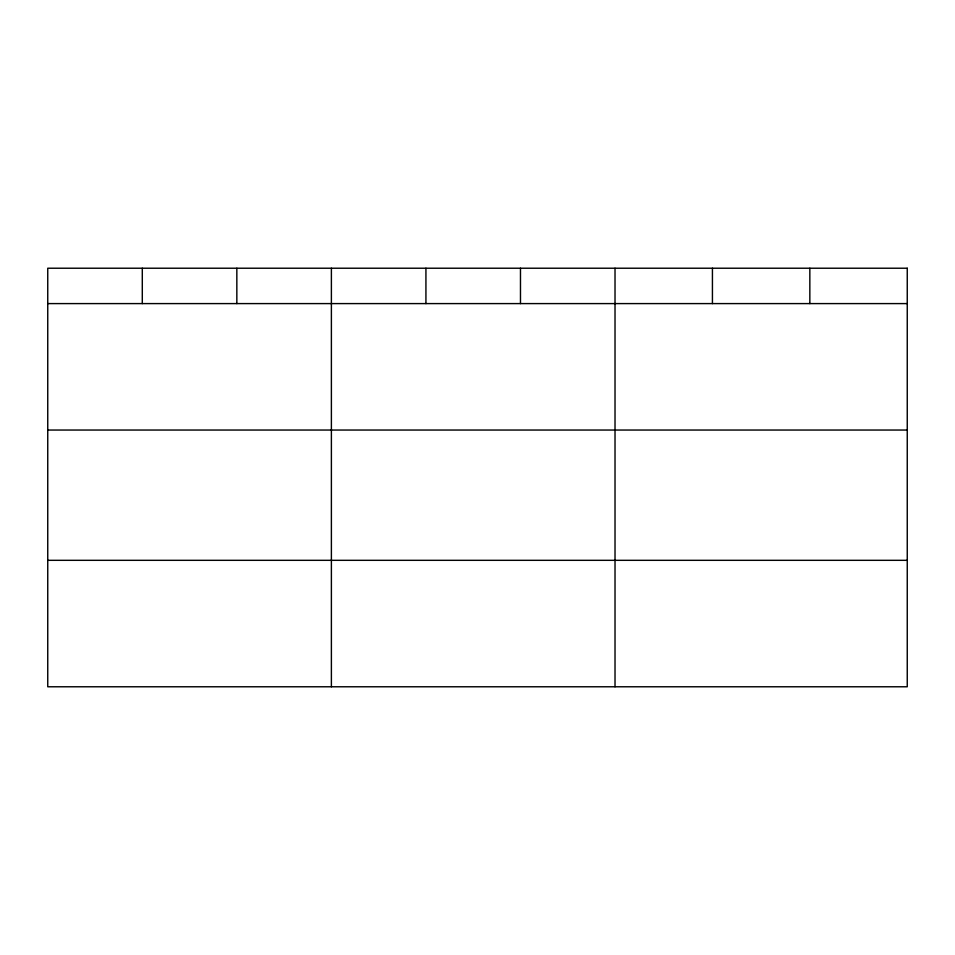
<?xml version="1.0" encoding="UTF-8"?>
<svg xmlns="http://www.w3.org/2000/svg" width="955" height="955" viewBox="0 0 955 955"><rect width="100%" height="100%" fill="white"/><g stroke="black" fill="none" stroke-linecap="round" stroke-linejoin="round"><path stroke-width="1.43" d="M47.75 303.595L907.25 303.595M47.75 430.048L907.25 430.048M47.75 560.322L907.25 560.322M809.84 268.224L809.84 303.595M712.43 268.224L712.43 303.595M615.02 268.224L615.02 686.776M520.475 268.224L520.475 303.595M425.93 268.224L425.93 303.595M331.385 268.224L331.385 686.776M236.84 268.224L236.84 303.595M142.295 268.224L142.295 303.595M907.25 268.224L47.75 268.224L47.75 686.776L907.25 686.776L907.25 268.224"/></g></svg>
